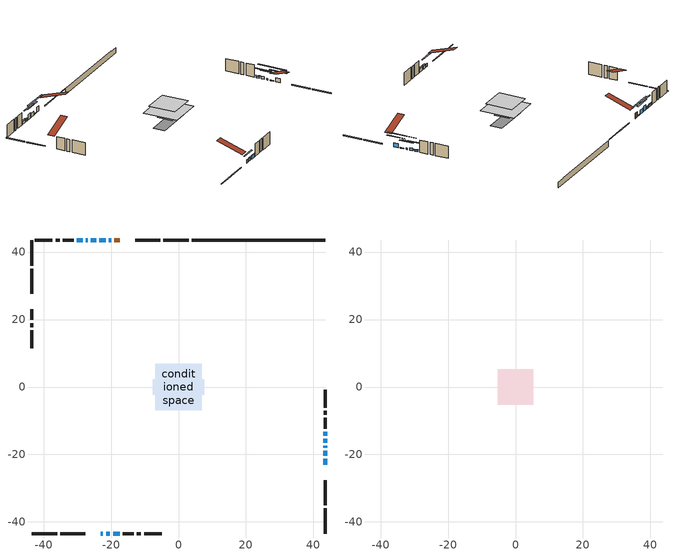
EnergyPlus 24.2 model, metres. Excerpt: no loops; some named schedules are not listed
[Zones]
conditioned space
 floor outside (Floor1 construction): -3.04,-3.04 -3.04,3.04 3.04,3.04 3.04,-3.04 z1
 floor adiabatic (AdiabaticFloorConstruction): -6.82,-6.82 -6.82,6.82 6.82,6.82 6.82,-6.82 z3.44
 floor foundation (Slab1 construction): -7.59,-2.31 -7.59,2.31 7.59,2.31 7.59,-2.31 z-1.3
 wall outside (RimJoist1 construction): 3.04,43.57 -4.54,43.57 / -43.57,-43.57 -35.99,-43.57 / -43.57,43.57 -43.57,35.99 / 43.57,-43.57 43.57,-35.99 z1:1.3
 wall outside (RimJoist2 construction): -5.47,43.57 -12.89,43.57 / -35.06,-43.57 -27.64,-43.57 / -43.57,35.06 -43.57,27.64 / 43.57,-35.06 43.57,-27.64 z1:1.3
 wall outside (AdiabaticWallConstruction 1): -17.46,43.57 -19.07,43.57 z1:3.03
 wall outside (AdiabaticWallConstruction): 43.57,-23.07 43.57,-21.27 z1:2.53; -23.08,-43.57 -22.41,-43.57 / -19.39,-43.57 -17.4,-43.57 z1:2.27; -21.48,-43.57 -20.31,-43.57 z1:2.25; 43.57,-20.35 43.57,-18.96 / -20,43.57 -20.69,43.57 z1:1.28; 43.57,-18.04 43.57,-17.47 / 43.57,-14.44 43.57,-13.31 / -26.9,43.57 -27.47,43.57 z1:1.58; -21.62,43.57 -23.44,43.57 z1:2.55; -24.37,43.57 -25.98,43.57 z1:3; 43.57,-16.55 43.57,-15.37 / -28.4,43.57 -30.18,43.57 z1:2
 wall outside (Wall1 construction): -31.11,43.57 -34.32,43.57 / -16.47,-43.57 -13.26,-43.57 / -43.57,23.07 -43.57,19.86 / 43.57,-12.39 43.57,-9.17 z1:5.88
 wall outside (Wall2 construction): -35.25,43.57 -36.43,43.57 / -12.33,-43.57 -11.15,-43.57 / -43.57,18.93 -43.57,17.75 / 43.57,-8.25 43.57,-7.06 z1:5.88
 wall outside (Wall3 construction): -37.36,43.57 -42.64,43.57 / -10.22,-43.57 -4.94,-43.57 / -43.57,16.82 -43.57,11.54 / 43.57,-6.13 43.57,-0.85 z1:5.88
 wall foundation (FoundationWall1 construction): 3.97,43.57,-1.3 3.97,43.57,1 39.61,43.57,1 39.61,43.57,0.85 43.57,43.57,0.85 43.57,43.57,-1.3
 window (WindowConstruction): 43.57,-23.07 43.57,-21.27 z1:2.53
 window (WindowConstruction 8): -23.07,-43.57 -22.41,-43.57 z1:2.27
 window (WindowConstruction 9): -21.48,-43.57 -20.31,-43.57 z1:2.25
 window (WindowConstruction 10): -19.38,-43.57 -17.4,-43.57 z1:2.27
 window (WindowConstruction 11): 43.57,-20.34 43.57,-18.97 z1:1.28
 window (WindowConstruction 12): -20,43.57 -20.69,43.57 z1:1.28
 window (WindowConstruction 1): 43.57,-18.04 43.57,-17.47 z1:1.58
 window (WindowConstruction 2): -21.62,43.57 -23.44,43.57 z1:2.55
 window (WindowConstruction 3): -24.37,43.57 -25.98,43.57 z1:3
 window (WindowConstruction 4): 43.57,-16.55 43.57,-15.37 z1:2
 window (WindowConstruction 5): 43.57,-14.44 43.57,-13.31 z1:1.58
 window (WindowConstruction 6): -26.91,43.57 -27.47,43.57 z1:1.58
 window (WindowConstruction 7): -28.4,43.57 -30.18,43.57 z1:2
 door (Door): -17.46,43.57 -19.07,43.57 z1:3.03
 ceiling adiabatic (AdiabaticFloorConstruction): 6.82,-6.82 6.82,6.82 -6.82,6.82 -6.82,-6.82 z3.44
attic - vented
 floor to conditioned space (Floor2 construction Reversed): -5.27,-5.27 -5.27,5.27 5.27,5.27 5.27,-5.27 z5.88
 roof outside (Roof1 construction): -16.53,43.57,5.88 -16.53,33.3,9.3 -13.82,33.3,9.3 -13.82,43.57,5.88; -24,-43.57,5.88 -24,-33.3,9.3 -26.71,-33.3,9.3 -26.71,-43.57,5.88; -43.57,24,5.88 -33.3,24,9.3 -33.3,26.71,9.3 -43.57,26.71,5.88; 43.57,-24,5.88 33.3,-24,9.3 33.3,-26.71,9.3 43.57,-26.71,5.88
shading: 43.57,-18.64 43.57,-25.7 43.98,-25.7 43.98,-18.64 z5.16; -19.78,-43.57 -25.7,-43.57 -25.7,-43.98 -19.78,-43.98 z4.9; -20.11,-43.57 -21.68,-43.57 -21.68,-43.98 -20.11,-43.98 z2.45; -17.2,-43.57 -19.59,-43.57 -19.59,-43.98 -17.2,-43.98 z2.47; 43.57,-13.91 43.57,-25.4 43.98,-25.4 43.98,-13.91 z6.34; -25.75,43.57 -14.94,43.57 -14.94,43.98 -25.75,43.98 z6.34; 43.57,-14.84 43.57,-20.67 43.98,-20.67 43.98,-14.84 z4.21; -26.07,43.57 -18.99,43.57 -18.99,43.98 -26.07,43.98 z5.18; -28.61,43.57 -21.74,43.57 -21.74,43.98 -28.61,43.98 z5.63; 43.57,-12.74 43.57,-19.18 43.98,-19.18 43.98,-12.74 z4.63; 43.57,-13.11 43.57,-14.64 43.98,-14.64 43.98,-13.11 z1.78; -27.67,43.57 -26.71,43.57 -26.71,43.98 -27.67,43.98 z1.78; -30.38,43.57 -28.2,43.57 -28.2,43.98 -30.38,43.98 z2.2
[Building]
Building 1: Terrain=Suburbs
[Site:Location]
Toronto City Centre_ON: Latitude {deg}=43.63; Longitude {deg}=-79.39; Time Zone {hr}=-5; Elevation {m}=77; Keep Site Location Information=Yes
[Site:GroundTemperature:Shallow]
5.01852, 3.26908, 3.12898, 3.95918, 7.29196, 10.6092, 13.4851, 15.3069, 15.4617, 13.9799, 11.1774, 7.9619
[Site:WaterMainsTemperature]
Calculation Method=Schedule; Temperature Schedule=mains temperature schedule
[Material] Roughness=Rough; Thermal Absorptance=0.9
Name | Thickness {m} | Conductivity {W/m-K} | Density {kg/m3} | Specific Heat {J/kg-K} | Solar Absorptance | Visible Absorptance
asphalt or fiberglass shingles | 0.00635 | 0.162714 | 1121.4 | 1465.45 | 0.4 | 0.4
ceiling loosefill ins | 0.169333 | 0.0480833 | 16.02 | 1046.75 | 0.7 | 0.7
ceiling stud and cavity | 0.1397 | 0.150259 | 65.682 | 1177.47 | 0.7 | 0.7
concrete 4.0 in. | 0.1016 | 1.803125 | 2242.8 | 837.4 | 0.7 | 0.7
concrete 8.0 in. | 0.2032 | 1.803125 | 2242.8 | 837.4 | 0.7 | 0.7
door material | 0.04445 | 0.053851 | 512.64 | 1214.23 | 0.7 | 0.7
exterior vertical ins | 0.0020482 | 0.029427 | 32.04 | 1214.23 | 0.7 | 0.7
floor covering | 0.0127 | 0.0433444 | 54.468 | 1339.84 | 0.6 | 0.6
floor rigid ins; rim joist rigid ins | 0.051816 | 0.029427 | 32.04 | 1214.23 | 0.7 | 0.7
floor rigid ins 1; wall rigid ins | 0.512978 | 0.029427 | 32.04 | 1214.23 | 0.7 | 0.7
floor stud and cavity | 0.1397 | 0.102477 | 92.3553 | 1139.71 | 0.7 | 0.7
floor stud and cavity 1 | 0.1397 | 1.75129 | 37.0049 | 1207.88 | 0.7 | 0.7
furniture material conditioned space 1 | 0.1524 | 0.115458 | 640.8 | 1214.23 | 0.6 | 0.6
gypsum board | 0.0127 | 0.160291 | 801 | 837.4 | 0.6 | 0.6
gypsum board 1 | 0.0127 | 0.160291 | 801 | 837.4 | 0.7 | 0.7
osb sheathing 0.5 in. | 0.0127 | 0.115458 | 512.64 | 1214.23 | 0.7 | 0.7
osb sheathing 0.75 in. | 0.01905 | 0.115458 | 512.64 | 1214.23 | 0.7 | 0.7
osb sheathing 2.0 in. | 0.0508 | 0.115458 | 512.64 | 1214.23 | 0.7 | 0.7
rim joist stud and cavity | 0.0508 | 0.0405436 | 125.044 | 1163.47 | 0.6 | 0.6
rim joist stud and cavity 1 | 0.0508 | 0.254006 | 125.044 | 1163.47 | 0.6 | 0.6
wall stud and cavity | 0.1397 | 0.080875 | 139.0536 | 1170.24 | 0.7 | 0.7
wall stud and cavity 1 | 0.1397 | 0.0842233 | 139.0536 | 1170.24 | 0.7 | 0.7
wall stud and cavity 2 | 0.1397 | 0.0803833 | 139.0536 | 1170.24 | 0.7 | 0.7
wall stud and cavity 3 | 0.0889 | 0.380278 | 52.3479 | 1209.89 | 0.7 | 0.7
wall stud and cavity 4 | 0.0889 | 0.391764 | 83.0341 | 1211.67 | 0.7 | 0.7
wood siding | 0.0254 | 0.102417 | 544.68 | 1172.36 | 0.4 | 0.4
wood siding 1; wood siding 2; wood siding 3 | 0.0254 | 0.102417 | 544.68 | 1172.36 | 0.7 | 0.7
[WindowMaterial:SimpleGlazingSystem]
Name | U-Factor {W/m2-K} | Solar Heat Gain Coefficient
WindowMaterial | 2.89408 | 0.69
WindowMaterial 1 | 3.00934 | 0.57
WindowMaterial 2 | 2.89351 | 0.69
WindowMaterial 3 | 2.983789 | 0.58
WindowMaterial 4 | 2.93212 | 0.65
WindowMaterial 5 | 2.91679 | 0.67
WindowMaterial 6 | 2.95937 | 0.63
WindowMaterial 7 | 2.921331 | 0.67
WindowMaterial 8 | 3.077476 | 0.49
[Construction]
AdiabaticFloorConstruction: floor stud and cavity 1, floor rigid ins 1, osb sheathing 0.75 in., floor covering
AdiabaticWallConstruction: wood siding 2, wall rigid ins, wall stud and cavity 3, gypsum board
AdiabaticWallConstruction 1: wood siding 3, wall rigid ins, wall stud and cavity 3, gypsum board
Door: door material
Floor1 construction: floor stud and cavity, floor rigid ins, osb sheathing 0.75 in., floor covering
Floor2 construction Reversed: gypsum board, ceiling stud and cavity, ceiling loosefill ins
FoundationWall1 construction: concrete 8.0 in., gypsum board 1
furniture construction conditioned space 1: furniture material conditioned space 1
PartitionWallConstruction: gypsum board, wall stud and cavity 4, gypsum board
RimJoist1 construction: wood siding 1, rim joist rigid ins, osb sheathing 2.0 in., rim joist stud and cavity
RimJoist2 construction: wood siding 1, rim joist rigid ins, osb sheathing 2.0 in., rim joist stud and cavity 1
Roof1 construction: asphalt or fiberglass shingles
Slab1 construction: concrete 4.0 in.
Wall1 construction: wood siding, osb sheathing 0.5 in., wall stud and cavity, gypsum board
Wall2 construction: wood siding, osb sheathing 0.5 in., wall stud and cavity 1, gypsum board
Wall3 construction: wood siding, osb sheathing 0.5 in., wall stud and cavity 2, gypsum board
WindowConstruction: WindowMaterial
WindowConstruction 1; WindowConstruction 5; WindowConstruction 6: WindowMaterial 1
WindowConstruction 10; WindowConstruction 8: WindowMaterial 6
WindowConstruction 11; WindowConstruction 12: WindowMaterial 8
WindowConstruction 2: WindowMaterial 2
WindowConstruction 3: WindowMaterial 3
WindowConstruction 4: WindowMaterial 4
WindowConstruction 7: WindowMaterial 5
WindowConstruction 9: WindowMaterial 7
[Zone] Multiplier=1; Part of Total Floor Area=Yes
Name | Volume {m3}
attic - vented | 61.8025
conditioned space | 649.3
[Space]
Name | Zone | Volume {m3}
attic - vented 1 | attic - vented | 61.8025
conditioned space 1 | conditioned space | 649.3
[ZoneInfiltration:EffectiveLeakageArea]
infil attic - vented 1: Zone or Space=attic - vented 1; Schedule=Always On Discrete; Effective Air Leakage Area {cm2}=4682.11; Stack Coefficient=0.000238076; Wind Coefficient=1.0425e-05
[ZoneMixing]
whole house fan mix: Zone or Space=attic - vented; Schedule=Always On Continuous; Design Flow Rate Calculation Method=Flow/Zone; Design Flow Rate {m3/s}=0; Source Zone or Space=conditioned space
[SurfaceProperty:ExposedFoundationPerimeter]
Slab1: Exposed Perimeter Calculation Method=TotalExposedPerimeter; Total Exposed Perimeter {m}=39.601
[InternalMass] Zone or ZoneList=conditioned space; Space or SpaceList=conditioned space 1
Name | Construction | Surface Area {m2}
furniture mass conditioned space 1 | furniture construction conditioned space 1 | 117.24
partition wall mass | PartitionWallConstruction | 293.099
[Lights]
interior lighting: Zone or ZoneList or Space or SpaceList=conditioned space 1; Schedule=interior lighting schedule; Design Level Calculation Method=LightingLevel; Lighting Level {W}=343.2; Return Air Fraction=0; Fraction Radiant=0.6; Fraction Visible=0.2; Fraction Replaceable=1
[People]
occupants: Zone or ZoneList or Space or SpaceList=conditioned space 1; Number of People Schedule=occupants schedule; Number of People Calculation Method=People; Number of People=3; Fraction Radiant=0.314171; Sensible Heat Fraction=0.56303; Activity Level Schedule=occupants activity schedule; Carbon Dioxide Generation Rate {m3/s-W}=0; Enable ASHRAE 55 Comfort Warnings=No; Mean Radiant Temperature Calculation Type=EnclosureAveraged
[ElectricEquipment] Zone or ZoneList or Space or SpaceList=conditioned space 1; Design Level Calculation Method=EquipmentLevel
Name | Schedule | Design Level {W} | Fraction Latent | Fraction Radiant | Fraction Lost
clothes dryer | clothes dryer schedule | 140.772 | 0.015 | 0.081 | 0.85
clothes washer | clothes washer schedule | 32.1985 | 0.03 | 0.162 | 0.7
cooking range | cooking range schedule | 215.147 | 0.08 | 0.432 | 0.2
dishwasher | dishwasher schedule | 66.8632 | 0.3 | 0.18 | 0.4
fridge | fridge schedule | 72.9452 | 0 | 0.6 | 0
mech vent bath fan 0 | mech vent bath fan 0 schedule | 50.2 | 0 | 0 | 1
mech vent bath fan 1 | mech vent bath fan 1 schedule | 50.2 | 0 | 0 | 1
mech vent house fan | mech vent house fan schedule | 0 | 0 | 0 | 1
mech vent house fan cfis | mech vent house fan cfis schedule | 0 | 0 | 0 | 0
mech vent range fan 0 | mech vent range fan 0 schedule | 57 | 0 | 0 | 1
misc plug loads | misc plug loads schedule | 494.7 | 0.045 | 0.513 | 0.1
whole house fan | Always On Discrete | 0 | 0 | 0 | 1
[OtherEquipment] Zone or ZoneList or Space or SpaceList=conditioned space 1; Design Level Calculation Method=EquipmentLevel
Name | Fuel Type | Schedule | Design Level {W} | Fraction Latent | Fraction Radiant | Fraction Lost
clothes dryer 1 | Electricity | clothes dryer schedule | 0 | 0.015 | 0.081 | 0.85
cooking range 1 | Electricity | cooking range schedule | 0 | 0.08 | 0.432 | 0.2
general water use latent | None | general water use schedule | 62.594 | 1 | 0 | 0
general water use sensible | None | general water use schedule | -61.6891 | 0 | 0.6 | 0
mech vent house fan latent load | None | Always On Discrete | 0 | 1 | 0 | 0
mech vent house fan sensible load | None | Always On Discrete | 0 | 0 | 0 | 0
water heater energy adjustment1 | NaturalGas | Always On Discrete | 0.01 | 0 | 0 | 1
[ZoneInfiltration:DesignFlowRate] Zone or ZoneList or Space or SpaceList=conditioned space 1; Schedule=Always On Discrete; Design Flow Rate Calculation Method=Flow/Zone; Design Flow Rate {m3/s}=0
infil flow; natural vent flow; whole house fan flow
[AvailabilityManager:Scheduled]
central ac and furnace airloop Availability Manager: Schedule=Always On Discrete
[Foundation:Kiva]
Foundation Kiva 1: Initial Indoor Air Temperature {C}=18; Wall Height Above Grade {m}=0.999988; Wall Depth Below Slab {m}=0.2032; Custom Block Material Name 1=exterior vertical ins; Custom Block Depth 1 {m}=2.29999; Custom Block X Position 1 {m}=0.2159; Custom Block Z Position 1 {m}=0
[Foundation:Kiva:Settings]
Soil Conductivity {W/m-K}=0.849921; Soil Density {kg/m3}=1842.3; Soil Specific Heat {J/kg-K}=418.7; Ground Solar Absorptivity=0.9; Ground Thermal Absorptivity=0.9; Ground Surface Roughness {m}=0.03; Far-Field Width {m}=40; Deep-Ground Boundary Condition=ZeroFlux; Deep-Ground Depth {m}=40; Minimum Cell Dimension {m}=0.2; Maximum Cell Growth Coefficient=3; Simulation Timestep=Timestep
[Exterior:Lights]
exterior lighting: Schedule=exterior lighting schedule; Design Level {W}=75.6
[EnergyManagementSystem:GlobalVariable]
central_ac_and_furnace_airloop_Fan_RTF
infil_program_Qfan
infil_program_Qinf
natural_vent_program_Qnv
natural_vent_program_Qwhf
[EnergyManagementSystem:Sensor]
Name | Output:Variable or Output:Meter Index Key | Output:Variable or Output:Meter
airflow_gain | infil flow | Infiltration Sensible Heat Gain Energy
airflow_gain_1 | natural vent flow | Infiltration Sensible Heat Gain Energy
airflow_gain_2 | whole house fan flow | Infiltration Sensible Heat Gain Energy
airflow_loss | infil flow | Infiltration Sensible Heat Loss Energy
airflow_loss_1 | natural vent flow | Infiltration Sensible Heat Loss Energy
airflow_loss_2 | whole house fan flow | Infiltration Sensible Heat Loss Energy
clg_load_cond |  | Cooling:EnergyTransfer:Zone:CONDITIONED SPACE
clg_sp_s; clg_sp_s_1 | cooling setpoint | Schedule Value
clothes_dryer_exhaust_0_sch_s | clothes dryer exhaust 0 schedule | Schedule Value
cool_season | cooling season schedule | Schedule Value
htg_load_cond |  | Heating:EnergyTransfer:Zone:CONDITIONED SPACE
htg_sp_s; htg_sp_s_1 | heating setpoint | Schedule Value
ig_ee_conv | clothes dryer | Electric Equipment Convective Heating Energy
ig_ee_conv_2 | cooking range | Electric Equipment Convective Heating Energy
ig_ee_conv_4 | fridge | Electric Equipment Convective Heating Energy
ig_ee_conv_5 | misc plug loads | Electric Equipment Convective Heating Energy
ig_ee_conv_6 | whole house fan | Electric Equipment Convective Heating Energy
ig_ee_rad | clothes dryer | Electric Equipment Radiant Heating Energy
ig_ee_rad_2 | cooking range | Electric Equipment Radiant Heating Energy
ig_ee_rad_4 | fridge | Electric Equipment Radiant Heating Energy
ig_ee_rad_5 | misc plug loads | Electric Equipment Radiant Heating Energy
ig_ee_rad_6 | whole house fan | Electric Equipment Radiant Heating Energy
ig_lgt_conv | interior lighting | Lights Convective Heating Energy
ig_lgt_rad | interior lighting | Lights Radiant Heating Energy
ig_lgt_vis | interior lighting | Lights Visible Radiation Heating Energy
ig_oe_conv | clothes dryer 1 | Other Equipment Convective Heating Energy
ig_oe_conv_1 | cooking range 1 | Other Equipment Convective Heating Energy
ig_oe_conv_2 | general water use latent | Other Equipment Convective Heating Energy
ig_oe_conv_3 | general water use sensible | Other Equipment Convective Heating Energy
ig_oe_conv_4 | water heater energy adjustment1 | Other Equipment Convective Heating Energy
ig_oe_rad | clothes dryer 1 | Other Equipment Radiant Heating Energy
ig_oe_rad_1 | cooking range 1 | Other Equipment Radiant Heating Energy
ig_oe_rad_2 | general water use latent | Other Equipment Radiant Heating Energy
ig_oe_rad_3 | general water use sensible | Other Equipment Radiant Heating Energy
ig_oe_rad_4 | water heater energy adjustment1 | Other Equipment Radiant Heating Energy
ig_ppl_conv | occupants | People Convective Heating Energy
ig_ppl_rad | occupants | People Radiant Heating Energy
im_conv | furniture mass conditioned space 1 | Surface Inside Face Convection Heat Gain Energy
im_conv_1 | partition wall mass | Surface Inside Face Convection Heat Gain Energy
im_ig | furniture mass conditioned space 1 | Surface Inside Face Internal Gains Radiation Heat Gain Energy
im_ig_1 | partition wall mass | Surface Inside Face Internal Gains Radiation Heat Gain Energy
im_lgt | furniture mass conditioned space 1 | Surface Inside Face Lights Radiation Heat Gain Energy
im_lgt_1 | partition wall mass | Surface Inside Face Lights Radiation Heat Gain Energy
im_sol | furniture mass conditioned space 1 | Surface Inside Face Solar Radiation Heat Gain Energy
im_sol_1 | partition wall mass | Surface Inside Face Solar Radiation Heat Gain Energy
im_surf | furniture mass conditioned space 1 | Surface Inside Face Net Surface Thermal Radiation Heat Gain Energy
im_surf_1 | partition wall mass | Surface Inside Face Net Surface Thermal Radiation Heat Gain Energy
mech_vent_bath_fan_0_sch_s | mech vent bath fan 0 schedule | Schedule Value
mech_vent_bath_fan_1_sch_s | mech vent bath fan 1 schedule | Schedule Value
mech_vent_range_fan_0_sch_s | mech vent range fan 0 schedule | Schedule Value
mv_conv | mech vent bath fan 0 | Electric Equipment Convective Heating Energy
mv_conv_1 | mech vent bath fan 1 | Electric Equipment Convective Heating Energy
mv_conv_2 | mech vent house fan | Electric Equipment Convective Heating Energy
mv_conv_3 | mech vent house fan cfis | Electric Equipment Convective Heating Energy
mv_conv_4 | mech vent range fan 0 | Electric Equipment Convective Heating Energy
mv_conv_5 | mech vent house fan latent load | Other Equipment Convective Heating Energy
mv_conv_6 | mech vent house fan sensible load | Other Equipment Convective Heating Energy
mv_rad | mech vent bath fan 0 | Electric Equipment Radiant Heating Energy
mv_rad_1 | mech vent bath fan 1 | Electric Equipment Radiant Heating Energy
mv_rad_2 | mech vent house fan | Electric Equipment Radiant Heating Energy
mv_rad_3 | mech vent house fan cfis | Electric Equipment Radiant Heating Energy
mv_rad_4 | mech vent range fan 0 | Electric Equipment Radiant Heating Energy
mv_rad_5 | mech vent house fan latent load | Other Equipment Radiant Heating Energy
mv_rad_6 | mech vent house fan sensible load | Other Equipment Radiant Heating Energy
natural_vent_s | natural vent schedule | Schedule Value
out_pb_s |  | Site Outdoor Air Barometric Pressure
out_wt_s |  | Site Outdoor Air Humidity Ratio
site_vw_s |  | Site Wind Speed
ss_back_out | Window1 | Surface Window Shortwave from Zone Back Out Window Heat Transfer Rate
ss_back_out_1 | Window10 | Surface Window Shortwave from Zone Back Out Window Heat Transfer Rate
ss_back_out_10 | Window6 | Surface Window Shortwave from Zone Back Out Window Heat Transfer Rate
ss_back_out_11 | Window8 | Surface Window Shortwave from Zone Back Out Window Heat Transfer Rate
ss_back_out_12 | Window9 | Surface Window Shortwave from Zone Back Out Window Heat Transfer Rate
ss_back_out_2 | Window11 | Surface Window Shortwave from Zone Back Out Window Heat Transfer Rate
ss_back_out_3 | Window12 | Surface Window Shortwave from Zone Back Out Window Heat Transfer Rate
ss_back_out_4 | Window15 | Surface Window Shortwave from Zone Back Out Window Heat Transfer Rate
ss_back_out_5 | Window17 | Surface Window Shortwave from Zone Back Out Window Heat Transfer Rate
ss_back_out_6 | Window2 | Surface Window Shortwave from Zone Back Out Window Heat Transfer Rate
ss_back_out_7 | Window3 | Surface Window Shortwave from Zone Back Out Window Heat Transfer Rate
ss_back_out_8 | Window4 | Surface Window Shortwave from Zone Back Out Window Heat Transfer Rate
ss_back_out_9 | Window5 | Surface Window Shortwave from Zone Back Out Window Heat Transfer Rate
ss_conv | Door1 | Surface Inside Face Convection Heat Gain Energy
ss_conv_1 | Window1 | Surface Inside Face Convection Heat Gain Energy
ss_conv_10 | Window5 | Surface Inside Face Convection Heat Gain Energy
ss_conv_11 | Window6 | Surface Inside Face Convection Heat Gain Energy
ss_conv_12 | Window8 | Surface Inside Face Convection Heat Gain Energy
ss_conv_13 | Window9 | Surface Inside Face Convection Heat Gain Energy
ss_conv_2 | Window10 | Surface Inside Face Convection Heat Gain Energy
ss_conv_3 | Window11 | Surface Inside Face Convection Heat Gain Energy
ss_conv_4 | Window12 | Surface Inside Face Convection Heat Gain Energy
ss_conv_5 | Window15 | Surface Inside Face Convection Heat Gain Energy
ss_conv_6 | Window17 | Surface Inside Face Convection Heat Gain Energy
ss_conv_7 | Window2 | Surface Inside Face Convection Heat Gain Energy
ss_conv_8 | Window3 | Surface Inside Face Convection Heat Gain Energy
ss_conv_9 | Window4 | Surface Inside Face Convection Heat Gain Energy
ss_ig | Door1 | Surface Inside Face Internal Gains Radiation Heat Gain Energy
ss_ig_1 | Window1 | Surface Inside Face Internal Gains Radiation Heat Gain Energy
ss_ig_10 | Window5 | Surface Inside Face Internal Gains Radiation Heat Gain Energy
ss_ig_11 | Window6 | Surface Inside Face Internal Gains Radiation Heat Gain Energy
ss_ig_12 | Window8 | Surface Inside Face Internal Gains Radiation Heat Gain Energy
ss_ig_13 | Window9 | Surface Inside Face Internal Gains Radiation Heat Gain Energy
ss_ig_2 | Window10 | Surface Inside Face Internal Gains Radiation Heat Gain Energy
ss_ig_3 | Window11 | Surface Inside Face Internal Gains Radiation Heat Gain Energy
ss_ig_4 | Window12 | Surface Inside Face Internal Gains Radiation Heat Gain Energy
ss_ig_5 | Window15 | Surface Inside Face Internal Gains Radiation Heat Gain Energy
ss_ig_6 | Window17 | Surface Inside Face Internal Gains Radiation Heat Gain Energy
ss_ig_7 | Window2 | Surface Inside Face Internal Gains Radiation Heat Gain Energy
ss_ig_8 | Window3 | Surface Inside Face Internal Gains Radiation Heat Gain Energy
ss_ig_9 | Window4 | Surface Inside Face Internal Gains Radiation Heat Gain Energy
ss_lgt | Door1 | Surface Inside Face Lights Radiation Heat Gain Energy
ss_sol | Door1 | Surface Inside Face Solar Radiation Heat Gain Energy
ss_surf | Door1 | Surface Inside Face Net Surface Thermal Radiation Heat Gain Energy
ss_surf_1 | Window1 | Surface Inside Face Net Surface Thermal Radiation Heat Gain Energy
ss_surf_10 | Window5 | Surface Inside Face Net Surface Thermal Radiation Heat Gain Energy
ss_surf_11 | Window6 | Surface Inside Face Net Surface Thermal Radiation Heat Gain Energy
ss_surf_12 | Window8 | Surface Inside Face Net Surface Thermal Radiation Heat Gain Energy
ss_surf_13 | Window9 | Surface Inside Face Net Surface Thermal Radiation Heat Gain Energy
ss_surf_2 | Window10 | Surface Inside Face Net Surface Thermal Radiation Heat Gain Energy
ss_surf_3 | Window11 | Surface Inside Face Net Surface Thermal Radiation Heat Gain Energy
ss_surf_4 | Window12 | Surface Inside Face Net Surface Thermal Radiation Heat Gain Energy
ss_surf_5 | Window15 | Surface Inside Face Net Surface Thermal Radiation Heat Gain Energy
ss_surf_6 | Window17 | Surface Inside Face Net Surface Thermal Radiation Heat Gain Energy
ss_surf_7 | Window2 | Surface Inside Face Net Surface Thermal Radiation Heat Gain Energy
ss_surf_8 | Window3 | Surface Inside Face Net Surface Thermal Radiation Heat Gain Energy
ss_surf_9 | Window4 | Surface Inside Face Net Surface Thermal Radiation Heat Gain Energy
ss_trans_in | Window1 | Surface Window Transmitted Solar Radiation Rate
ss_trans_in_1 | Window10 | Surface Window Transmitted Solar Radiation Rate
ss_trans_in_10 | Window6 | Surface Window Transmitted Solar Radiation Rate
ss_trans_in_11 | Window8 | Surface Window Transmitted Solar Radiation Rate
ss_trans_in_12 | Window9 | Surface Window Transmitted Solar Radiation Rate
ss_trans_in_2 | Window11 | Surface Window Transmitted Solar Radiation Rate
ss_trans_in_3 | Window12 | Surface Window Transmitted Solar Radiation Rate
ss_trans_in_4 | Window15 | Surface Window Transmitted Solar Radiation Rate
ss_trans_in_5 | Window17 | Surface Window Transmitted Solar Radiation Rate
ss_trans_in_6 | Window2 | Surface Window Transmitted Solar Radiation Rate
ss_trans_in_7 | Window3 | Surface Window Transmitted Solar Radiation Rate
ss_trans_in_8 | Window4 | Surface Window Transmitted Solar Radiation Rate
ss_trans_in_9 | Window5 | Surface Window Transmitted Solar Radiation Rate
ss_trans_out | Window1 | Surface Inside Face Initial Transmitted Diffuse Transmitted Out Window Solar Radiation Rate
ss_trans_out_1 | Window10 | Surface Inside Face Initial Transmitted Diffuse Transmitted Out Window Solar Radiation Rate
ss_trans_out_10 | Window6 | Surface Inside Face Initial Transmitted Diffuse Transmitted Out Window Solar Radiation Rate
ss_trans_out_11 | Window8 | Surface Inside Face Initial Transmitted Diffuse Transmitted Out Window Solar Radiation Rate
ss_trans_out_12 | Window9 | Surface Inside Face Initial Transmitted Diffuse Transmitted Out Window Solar Radiation Rate
